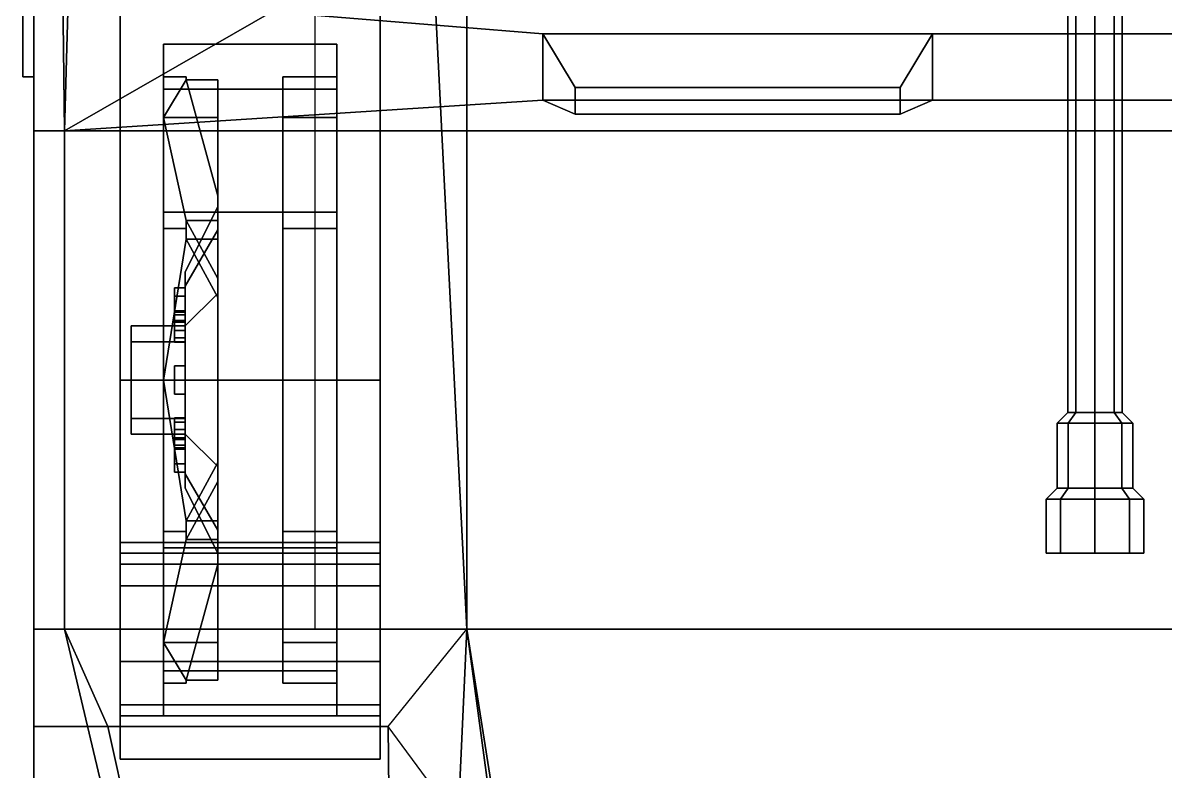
# Model space of a CAD drawing. Header units: millimetres. Extents: x -1.07 to 1.03, y -2.23 to 2.52.
# Drawn here: x -0.99 to 0.065, y -0.821 to -0.13 of the extents above; entities that cross this region are included whole.
import ezdxf

# ---------------------------------------------------------------- set-up
doc = ezdxf.new("R2010")
doc.units = ezdxf.units.MM
for name, color, linetype in [('fenders', 6, 'Continuous'), ('gun', 1, 'Continuous'), ('tracks', 3, 'Continuous'), ('wheels', 2, 'Continuous')]:
    doc.layers.add(name, color=color, linetype=linetype)

msp = doc.modelspace()

# ---------------------------------------------------------------- linework, layer by layer
for points in [[(-0.72, 2.2229, 0.9), (-0.58, 2.2957, 0.69), (-0.58, -0.69, 0.69), (-0.72, 2.09, 0.9)], [(-0.58, 1.9757, 0.3), (-0.58, -0.69, 0.3), (-0.58, -0.69, 0.69), (-0.58, 2.2957, 0.69)], [(-0.98, 2.09, 0.9), (-0.98, -0.78, 0.9), (-0.98, -0.18, 0.99), (-0.98, 1.7, 0.99)], [(-0.72, 2.09, 0.9), (-0.58, -0.69, 0.69), (-0.58, -0.69, 0.69), (-0.72, -0.69, 0.9)], [(-0.9516, -0.23, 1.33), (-0.98, 2.0876, 1.29), (-0.98, 2.0876, 1.29), (-0.98, -0.23, 1.29)], [(-0.9019, 1.54, 1.4), (-0.9019, 1.85, 1.4), (-0.98, 2.0876, 1.29), (-0.9516, -0.23, 1.33)], [(-0.98, -0.78, 1.29), (-0.98, 2, 1.29), (-0.98, 1.7, 1.26), (-0.98, -0.18, 1.26)], [(0.58, 1.9757, 0.3), (0.58, -0.69, 0.3), (-0.58, -0.69, 0.3), (-0.58, 1.9757, 0.3)], [(-0.76, -0.12, 1.6), (-0.77, 1.54, 1.5859), (-0.9019, 1.54, 1.4), (-0.9516, -0.23, 1.33)], [(-0.99, 0.62, 0.99), (-0.99, -0.18, 0.99), (-0.99, 0.13, 1.11), (-0.99, 0.31, 1.11)], [(-0.98, 0.62, 0.99), (-0.98, -0.18, 0.99), (-0.99, -0.18, 0.99), (-0.99, 0.62, 0.99)], [(-0.99, -0.18, 1.26), (-0.99, 0.62, 1.26), (-0.99, 0.31, 1.24), (-0.99, 0.13, 1.24)], [(-0.98, -0.18, 1.26), (-0.98, 0.62, 1.26), (-0.99, 0.62, 1.26), (-0.99, -0.18, 1.26)], [(-0.99, -0.18, 0.99), (-0.99, -0.18, 1.26), (-0.99, 0.13, 1.24), (-0.99, 0.13, 1.11)], [(-0.51, -0.2015, 1.4), (-0.51, -0.1404, 1.55), (-0.76, -0.12, 1.6), (-0.9516, -0.23, 1.33)], [(0.51, -0.1404, 1.55), (0.76, -0.12, 1.6), (-0.76, -0.12, 1.6), (-0.51, -0.1404, 1.55)], [(-0.18, -0.19, 1.54), (-0.15, -0.1404, 1.55), (-0.51, -0.1404, 1.55), (-0.48, -0.19, 1.54)], [(-0.48, -0.2144, 1.48), (-0.48, -0.19, 1.54), (-0.51, -0.1404, 1.55), (-0.51, -0.2015, 1.4)], [(-0.15, -0.2015, 1.4), (-0.15, -0.1404, 1.55), (-0.18, -0.19, 1.54), (-0.18, -0.2144, 1.48)], [(0.15, -0.2015, 1.4), (0.15, -0.1404, 1.55), (-0.15, -0.1404, 1.55), (-0.15, -0.2015, 1.4)], [(-0.98, -0.18, 0.99), (-0.98, -0.18, 1.26), (-0.99, -0.18, 1.26), (-0.99, -0.18, 0.99)], [(-0.98, -0.78, 0.9), (-0.98, -0.78, 1.29), (-0.98, -0.18, 1.26), (-0.98, -0.18, 0.99)], [(-0.18, -0.2144, 1.48), (-0.18, -0.19, 1.54), (-0.48, -0.19, 1.54), (-0.48, -0.2144, 1.48)], [(-0.51, -0.2015, 1.4), (-0.9516, -0.23, 1.33), (0.9516, -0.23, 1.33), (0.51, -0.2015, 1.4)], [(-0.15, -0.2015, 1.4), (-0.18, -0.2144, 1.48), (-0.48, -0.2144, 1.48), (-0.51, -0.2015, 1.4)], [(-0.98, -0.23, 1.29), (-0.9516, -0.23, 1.29), (-0.9516, -0.23, 1.33), (-0.98, -0.23, 1.29)], [(-0.98, -0.23, 1.29), (-0.98, -0.69, 1.29), (-0.9516, -0.69, 1.29), (-0.9516, -0.23, 1.29)], [(-0.9516, -0.23, 1.33), (-0.9516, -0.69, 1.33), (0.9516, -0.69, 1.33), (0.9516, -0.23, 1.33)], [(-0.9516, -0.23, 1.29), (-0.9516, -0.69, 1.29), (-0.9516, -0.69, 1.33), (-0.9516, -0.23, 1.33)], [(-0.98, -0.69, 1.29), (-0.98, -0.78, 1.29), (-0.9114, -0.78, 1.29), (-0.9516, -0.69, 1.29)], [(0.64, -2.0037, 1.1612), (0.9516, -0.69, 1.33), (-0.9516, -0.69, 1.33), (-0.64, -2.0037, 1.1612)], [(-0.9516, -0.69, 1.29), (-0.9114, -0.78, 1.29), (-0.9114, -0.78, 1.29), (-0.9516, -0.69, 1.33)], [(-0.9114, -0.78, 1.29), (-0.64, -2.0037, 1.1612), (-0.64, -2.0037, 1.1612), (-0.9516, -0.69, 1.33)], [(-0.64, -2.0037, 1.1612), (-0.6526, -0.78, 0.9), (-0.58, -0.69, 0.77), (-0.64, -2.0037, 1.1612)], [(-0.38, -2.1736, 0.77), (-0.64, -2.0037, 1.1612), (-0.58, -0.69, 0.77), (-0.38, -2.1736, 0.77)], [(0.58, -0.69, 0.3), (0.38, -1.96, 0.36), (-0.38, -1.96, 0.36), (-0.58, -0.69, 0.3)], [(-0.38, -2.1736, 0.77), (-0.58, -0.69, 0.77), (-0.58, -0.69, 0.3), (-0.38, -1.96, 0.36)], [(-0.9114, -0.78, 1.29), (-0.98, -0.78, 1.29), (-0.98, -0.78, 0.9), (-0.6526, -0.78, 0.9)], [(-0.64, -2.0037, 1.1612), (-0.9114, -0.78, 1.29), (-0.6526, -0.78, 0.9), (-0.64, -2.0037, 1.1612)]]:
    msp.add_3dface(points)
at = {"layer": 'fenders'}
for points in [[(-0.98, -0.9, 0.52), (-0.98, -0.93, 0.56), (-0.98, -0.78, 0.9), (-0.98, -0.69, 0.9)], [(-0.5422, -0.93, 0.56), (-0.6526, -0.78, 0.9), (-0.98, -0.78, 0.9), (-0.98, -0.93, 0.56)]]:
    msp.add_3dface(points, dxfattribs=at)
at = {"layer": 'gun'}
for points in [[(-0.0177, 0.21, 1.8077), (-0.025, 0.21, 1.79), (-0.025, -0.49, 1.79), (-0.0177, -0.49, 1.8077)], [(-0.025, 0.21, 1.79), (-0.0177, 0.21, 1.7723), (-0.0177, -0.49, 1.7723), (-0.025, -0.49, 1.79)], [(0, 0.21, 1.815), (-0.0177, 0.21, 1.8077), (-0.0177, -0.49, 1.8077), (0, -0.49, 1.815)], [(-0.0177, 0.21, 1.7723), (0, 0.21, 1.765), (0, -0.49, 1.765), (-0.0177, -0.49, 1.7723)], [(0.0177, 0.21, 1.8077), (0, 0.21, 1.815), (0, -0.49, 1.815), (0.0177, -0.49, 1.8077)], [(0, 0.21, 1.765), (0.0177, 0.21, 1.7723), (0.0177, -0.49, 1.7723), (0, -0.49, 1.765)], [(0.025, 0.21, 1.79), (0.0177, 0.21, 1.8077), (0.0177, -0.49, 1.8077), (0.025, -0.49, 1.79)], [(0.0177, 0.21, 1.7723), (0.025, 0.21, 1.79), (0.025, -0.49, 1.79), (0.0177, -0.49, 1.7723)], [(-0.0177, -0.49, 1.8077), (-0.025, -0.49, 1.79), (-0.035, -0.5, 1.79), (-0.0247, -0.5, 1.8147)], [(-0.025, -0.49, 1.79), (-0.0177, -0.49, 1.7723), (-0.0247, -0.5, 1.7653), (-0.035, -0.5, 1.79)], [(0, -0.49, 1.815), (-0.0177, -0.49, 1.8077), (-0.0247, -0.5, 1.8147), (0, -0.5, 1.825)], [(-0.0177, -0.49, 1.7723), (0, -0.49, 1.765), (0, -0.5, 1.755), (-0.0247, -0.5, 1.7653)], [(0, -0.49, 1.765), (0.0177, -0.49, 1.7723), (0.0247, -0.5, 1.7653), (0, -0.5, 1.755)], [(0.0177, -0.49, 1.8077), (0, -0.49, 1.815), (0, -0.5, 1.825), (0.0247, -0.5, 1.8147)], [(0.0177, -0.49, 1.7723), (0.025, -0.49, 1.79), (0.035, -0.5, 1.79), (0.0247, -0.5, 1.7653)], [(0.025, -0.49, 1.79), (0.0177, -0.49, 1.8077), (0.0247, -0.5, 1.8147), (0.035, -0.5, 1.79)], [(-0.0247, -0.5, 1.8147), (-0.035, -0.5, 1.79), (-0.035, -0.56, 1.79), (-0.0247, -0.56, 1.8147)], [(-0.035, -0.5, 1.79), (-0.0247, -0.5, 1.7653), (-0.0247, -0.56, 1.7653), (-0.035, -0.56, 1.79)], [(0, -0.5, 1.825), (-0.0247, -0.5, 1.8147), (-0.0247, -0.56, 1.8147), (0, -0.56, 1.825)], [(-0.0247, -0.5, 1.7653), (0, -0.5, 1.755), (0, -0.56, 1.755), (-0.0247, -0.56, 1.7653)], [(0.0247, -0.5, 1.8147), (0, -0.5, 1.825), (0, -0.56, 1.825), (0.0247, -0.56, 1.8147)], [(0, -0.5, 1.755), (0.0247, -0.5, 1.7653), (0.0247, -0.56, 1.7653), (0, -0.56, 1.755)], [(0.035, -0.5, 1.79), (0.0247, -0.5, 1.8147), (0.0247, -0.56, 1.8147), (0.035, -0.56, 1.79)], [(0.0247, -0.5, 1.7653), (0.035, -0.5, 1.79), (0.035, -0.56, 1.79), (0.0247, -0.56, 1.7653)], [(-0.0318, -0.57, 1.7582), (-0.045, -0.57, 1.79), (-0.035, -0.56, 1.79), (-0.0247, -0.56, 1.7653)], [(-0.045, -0.57, 1.79), (-0.0318, -0.57, 1.8218), (-0.0247, -0.56, 1.8147), (-0.035, -0.56, 1.79)], [(0, -0.57, 1.745), (-0.0318, -0.57, 1.7582), (-0.0247, -0.56, 1.7653), (0, -0.56, 1.755)], [(-0.0318, -0.57, 1.8218), (0, -0.57, 1.835), (0, -0.56, 1.825), (-0.0247, -0.56, 1.8147)], [(0.0318, -0.57, 1.7582), (0, -0.57, 1.745), (0, -0.56, 1.755), (0.0247, -0.56, 1.7653)], [(0, -0.57, 1.835), (0.0318, -0.57, 1.8218), (0.0247, -0.56, 1.8147), (0, -0.56, 1.825)], [(0.045, -0.57, 1.79), (0.0318, -0.57, 1.7582), (0.0247, -0.56, 1.7653), (0.035, -0.56, 1.79)], [(0.0318, -0.57, 1.8218), (0.045, -0.57, 1.79), (0.035, -0.56, 1.79), (0.0247, -0.56, 1.8147)], [(-0.0318, -0.57, 1.8218), (-0.045, -0.57, 1.79), (-0.045, -0.62, 1.79), (-0.0318, -0.62, 1.8218)], [(-0.045, -0.57, 1.79), (-0.0318, -0.57, 1.7582), (-0.0318, -0.62, 1.7582), (-0.045, -0.62, 1.79)], [(0, -0.57, 1.835), (-0.0318, -0.57, 1.8218), (-0.0318, -0.62, 1.8218), (0, -0.62, 1.835)], [(-0.0318, -0.57, 1.7582), (0, -0.57, 1.745), (0, -0.62, 1.745), (-0.0318, -0.62, 1.7582)], [(0.0318, -0.57, 1.8218), (0, -0.57, 1.835), (0, -0.62, 1.835), (0.0318, -0.62, 1.8218)], [(0, -0.57, 1.745), (0.0318, -0.57, 1.7582), (0.0318, -0.62, 1.7582), (0, -0.62, 1.745)], [(0.045, -0.57, 1.79), (0.0318, -0.57, 1.8218), (0.0318, -0.62, 1.8218), (0.045, -0.62, 1.79)], [(0.0318, -0.57, 1.7582), (0.045, -0.57, 1.79), (0.045, -0.62, 1.79), (0.0318, -0.62, 1.7582)], [(-0.0318, -0.62, 1.7582), (0.045, -0.62, 1.79), (0.0318, -0.62, 1.8218), (-0.045, -0.62, 1.79)], [(-0.045, -0.62, 1.79), (0.0318, -0.62, 1.8218), (0, -0.62, 1.835), (-0.0318, -0.62, 1.8218)], [(0, -0.62, 1.745), (0.0318, -0.62, 1.7582), (0.045, -0.62, 1.79), (-0.0318, -0.62, 1.7582)]]:
    msp.add_3dface(points, dxfattribs=at)
at = {"layer": 'tracks'}
for points in [[(-0.66, 0.21, 0.05), (-0.66, -0.46, 0.15), (-0.9, -0.46, 0.15), (-0.9, 0.21, 0.05)], [(-0.9, 0.21, 0.05), (-0.9, -0.46, 0.15), (-0.9, -0.46, 0.19), (-0.9, 0.21, 0.09)], [(-0.66, -0.46, 0.19), (-0.66, 0.21, 0.09), (-0.9, 0.21, 0.09), (-0.9, -0.46, 0.19)], [(-0.66, 0.21, 0.09), (-0.66, -0.46, 0.19), (-0.66, -0.46, 0.15), (-0.66, 0.21, 0.05)], [(-0.66, -0.46, 0.83), (-0.66, -0.01, 0.72), (-0.9, -0.01, 0.72), (-0.9, -0.46, 0.83)], [(-0.66, -0.01, 0.67), (-0.66, -0.46, 0.79), (-0.9, -0.46, 0.79), (-0.9, -0.01, 0.67)], [(-0.9, -0.46, 0.83), (-0.9, -0.01, 0.72), (-0.9, -0.01, 0.67), (-0.9, -0.46, 0.79)], [(-0.66, -0.46, 0.79), (-0.66, -0.01, 0.67), (-0.66, -0.01, 0.72), (-0.66, -0.46, 0.83)], [(-0.9, -0.65, 0.78), (-0.9, -0.46, 0.83), (-0.9, -0.46, 0.79), (-0.9, -0.62, 0.75)], [(-0.66, -0.46, 0.79), (-0.66, -0.62, 0.75), (-0.9, -0.62, 0.75), (-0.9, -0.46, 0.79)], [(-0.66, -0.65, 0.78), (-0.66, -0.46, 0.83), (-0.9, -0.46, 0.83), (-0.9, -0.65, 0.78)], [(-0.66, -0.61, 0.24), (-0.66, -0.46, 0.19), (-0.9, -0.46, 0.19), (-0.9, -0.61, 0.24)], [(-0.9, -0.46, 0.15), (-0.9, -0.63, 0.19), (-0.9, -0.61, 0.24), (-0.9, -0.46, 0.19)], [(-0.66, -0.46, 0.15), (-0.66, -0.63, 0.19), (-0.9, -0.63, 0.19), (-0.9, -0.46, 0.15)], [(-0.66, -0.62, 0.75), (-0.66, -0.46, 0.79), (-0.66, -0.46, 0.83), (-0.66, -0.65, 0.78)], [(-0.66, -0.46, 0.19), (-0.66, -0.61, 0.24), (-0.66, -0.63, 0.19), (-0.66, -0.46, 0.15)], [(-0.9, -0.63, 0.19), (-0.9, -0.76, 0.32), (-0.9, -0.72, 0.34), (-0.9, -0.61, 0.24)], [(-0.66, -0.72, 0.34), (-0.66, -0.61, 0.24), (-0.9, -0.61, 0.24), (-0.9, -0.72, 0.34)], [(-0.66, -0.61, 0.24), (-0.66, -0.72, 0.34), (-0.66, -0.76, 0.32), (-0.66, -0.63, 0.19)], [(-0.66, -0.62, 0.75), (-0.66, -0.72, 0.63), (-0.9, -0.72, 0.63), (-0.9, -0.62, 0.75)], [(-0.9, -0.76, 0.66), (-0.9, -0.65, 0.78), (-0.9, -0.62, 0.75), (-0.9, -0.72, 0.63)], [(-0.66, -0.72, 0.63), (-0.66, -0.62, 0.75), (-0.66, -0.65, 0.78), (-0.66, -0.76, 0.66)], [(-0.66, -0.63, 0.19), (-0.66, -0.76, 0.32), (-0.9, -0.76, 0.32), (-0.9, -0.63, 0.19)], [(-0.66, -0.76, 0.66), (-0.66, -0.65, 0.78), (-0.9, -0.65, 0.78), (-0.9, -0.76, 0.66)], [(-0.66, -0.72, 0.63), (-0.66, -0.77, 0.49), (-0.9, -0.77, 0.49), (-0.9, -0.72, 0.63)], [(-0.9, -0.81, 0.49), (-0.9, -0.76, 0.66), (-0.9, -0.72, 0.63), (-0.9, -0.77, 0.49)], [(-0.9, -0.76, 0.32), (-0.9, -0.81, 0.49), (-0.9, -0.77, 0.49), (-0.9, -0.72, 0.34)], [(-0.66, -0.77, 0.49), (-0.66, -0.72, 0.34), (-0.9, -0.72, 0.34), (-0.9, -0.77, 0.49)], [(-0.66, -0.77, 0.49), (-0.66, -0.72, 0.63), (-0.66, -0.76, 0.66), (-0.66, -0.81, 0.49)], [(-0.66, -0.72, 0.34), (-0.66, -0.77, 0.49), (-0.66, -0.81, 0.49), (-0.66, -0.76, 0.32)], [(-0.66, -0.81, 0.49), (-0.66, -0.76, 0.66), (-0.9, -0.76, 0.66), (-0.9, -0.81, 0.49)], [(-0.66, -0.76, 0.32), (-0.66, -0.81, 0.49), (-0.9, -0.81, 0.49), (-0.9, -0.76, 0.32)]]:
    msp.add_3dface(points, dxfattribs=at)
at = {"layer": 'wheels'}
for points in [[(-0.7, -0.1915, 0.645), (-0.7, -0.15, 0.49), (-0.86, -0.15, 0.49), (-0.86, -0.1915, 0.645)], [(-0.7, -0.15, 0.49), (-0.7, -0.1915, 0.335), (-0.86, -0.1915, 0.335), (-0.86, -0.15, 0.49)], [(-0.86, -0.18, 0.49), (-0.86, -0.2175, 0.63), (-0.86, -0.1915, 0.645), (-0.86, -0.15, 0.49)], [(-0.86, -0.2175, 0.35), (-0.86, -0.18, 0.49), (-0.86, -0.15, 0.49), (-0.86, -0.1915, 0.335)], [(-0.7, -0.18, 0.49), (-0.7, -0.2175, 0.35), (-0.7, -0.1915, 0.335), (-0.7, -0.15, 0.49)], [(-0.7, -0.2175, 0.63), (-0.7, -0.18, 0.49), (-0.7, -0.15, 0.49), (-0.7, -0.1915, 0.645)], [(-0.8393, -0.1827, 0.48), (-0.8393, -0.18, 0.49), (-0.86, -0.18, 0.49), (-0.86, -0.2175, 0.35)], [(-0.8393, -0.18, 0.49), (-0.8393, -0.1827, 0.5), (-0.86, -0.2175, 0.63), (-0.86, -0.18, 0.49)], [(-0.81, -0.1827, 0.5), (-0.81, -0.2175, 0.63), (-0.86, -0.2175, 0.63), (-0.8393, -0.1827, 0.5)], [(-0.81, -0.2175, 0.35), (-0.81, -0.1827, 0.48), (-0.8393, -0.1827, 0.48), (-0.86, -0.2175, 0.35)], [(-0.8393, -0.1827, 0.5), (-0.8393, -0.18, 0.49), (-0.8393, -0.18, 0.49), (-0.8393, -0.1827, 0.48)], [(-0.81, -0.29, 0.5), (-0.8393, -0.1827, 0.5), (-0.8393, -0.1827, 0.48), (-0.81, -0.29, 0.48)], [(-0.81, -0.1827, 0.5), (-0.81, -0.1827, 0.5), (-0.8393, -0.1827, 0.5), (-0.81, -0.29, 0.5)], [(-0.81, -0.29, 0.48), (-0.8393, -0.1827, 0.48), (-0.81, -0.1827, 0.48)], [(-0.81, -0.29, 0.5), (-0.81, -0.3214, 0.57), (-0.81, -0.2175, 0.63), (-0.81, -0.1827, 0.5)], [(-0.81, -0.29, 0.48), (-0.81, -0.29, 0.48), (-0.81, -0.1827, 0.48), (-0.81, -0.2175, 0.35)], [(-0.7, -0.18, 0.49), (-0.7, -0.2175, 0.63), (-0.75, -0.2175, 0.63), (-0.75, -0.18, 0.49)], [(-0.7, -0.2175, 0.35), (-0.7, -0.18, 0.49), (-0.75, -0.18, 0.49), (-0.75, -0.2175, 0.35)], [(-0.7, -0.305, 0.7585), (-0.7, -0.1915, 0.645), (-0.86, -0.1915, 0.645), (-0.86, -0.305, 0.7585)], [(-0.7, -0.1915, 0.335), (-0.7, -0.305, 0.2215), (-0.86, -0.305, 0.2215), (-0.86, -0.1915, 0.335)], [(-0.86, -0.2175, 0.63), (-0.86, -0.32, 0.7325), (-0.86, -0.305, 0.7585), (-0.86, -0.1915, 0.645)], [(-0.86, -0.32, 0.2475), (-0.86, -0.2175, 0.35), (-0.86, -0.1915, 0.335), (-0.86, -0.305, 0.2215)], [(-0.7, -0.2175, 0.35), (-0.7, -0.32, 0.2475), (-0.7, -0.305, 0.2215), (-0.7, -0.1915, 0.335)], [(-0.7, -0.32, 0.7325), (-0.7, -0.2175, 0.63), (-0.7, -0.1915, 0.645), (-0.7, -0.305, 0.7585)], [(-0.8393, -0.32, 0.2475), (-0.8393, -0.3127, 0.2548), (-0.86, -0.2175, 0.35), (-0.86, -0.32, 0.2475)], [(-0.81, -0.3127, 0.2548), (-0.81, -0.2175, 0.35), (-0.86, -0.2175, 0.35), (-0.8393, -0.3127, 0.2548)], [(-0.8393, -0.3127, 0.7252), (-0.8393, -0.32, 0.7325), (-0.86, -0.32, 0.7325), (-0.86, -0.2175, 0.63)], [(-0.81, -0.2175, 0.63), (-0.81, -0.3127, 0.7252), (-0.8393, -0.3127, 0.7252), (-0.86, -0.2175, 0.63)], [(-0.81, -0.3214, 0.57), (-0.81, -0.3214, 0.57), (-0.81, -0.3663, 0.6322), (-0.81, -0.2175, 0.63)], [(-0.81, -0.3663, 0.6322), (-0.81, -0.3663, 0.6322), (-0.81, -0.3127, 0.7252), (-0.81, -0.2175, 0.63)], [(-0.81, -0.3663, 0.3478), (-0.81, -0.3214, 0.41), (-0.81, -0.2175, 0.35), (-0.81, -0.3127, 0.2548)], [(-0.81, -0.3214, 0.41), (-0.81, -0.3214, 0.41), (-0.81, -0.29, 0.48), (-0.81, -0.2175, 0.35)], [(-0.7, -0.32, 0.2475), (-0.7, -0.2175, 0.35), (-0.75, -0.2175, 0.35), (-0.75, -0.32, 0.2475)], [(-0.7, -0.2175, 0.63), (-0.7, -0.32, 0.7325), (-0.75, -0.32, 0.7325), (-0.75, -0.2175, 0.63)], [(-0.81, -0.3, 0.49), (-0.81, -0.3214, 0.57), (-0.81, -0.29, 0.5), (-0.81, -0.3, 0.49)], [(-0.81, -0.3, 0.49), (-0.81, -0.29, 0.5), (-0.81, -0.29, 0.48), (-0.81, -0.3, 0.49)], [(-0.81, -0.29, 0.48), (-0.81, -0.29, 0.48), (-0.81, -0.3214, 0.41), (-0.81, -0.3, 0.49)], [(-0.7, -0.46, 0.8), (-0.7, -0.305, 0.7585), (-0.86, -0.305, 0.7585), (-0.86, -0.46, 0.8)], [(-0.7, -0.305, 0.2215), (-0.7, -0.46, 0.18), (-0.86, -0.46, 0.18), (-0.86, -0.305, 0.2215)], [(-0.86, -0.32, 0.7325), (-0.86, -0.46, 0.77), (-0.86, -0.46, 0.8), (-0.86, -0.305, 0.7585)], [(-0.86, -0.46, 0.21), (-0.86, -0.32, 0.2475), (-0.86, -0.305, 0.2215), (-0.86, -0.46, 0.18)], [(-0.81, -0.3214, 0.57), (-0.81, -0.3, 0.49), (-0.84, -0.36, 0.49), (-0.84, -0.3734, 0.54)], [(-0.81, -0.3, 0.49), (-0.81, -0.3214, 0.41), (-0.84, -0.3734, 0.44), (-0.84, -0.36, 0.49)], [(-0.7, -0.32, 0.2475), (-0.7, -0.46, 0.21), (-0.7, -0.46, 0.18), (-0.7, -0.305, 0.2215)], [(-0.7, -0.46, 0.77), (-0.7, -0.32, 0.7325), (-0.7, -0.305, 0.7585), (-0.7, -0.46, 0.8)], [(-0.8393, -0.3127, 0.2548), (-0.8393, -0.32, 0.2475), (-0.8393, -0.32, 0.2475), (-0.8393, -0.33, 0.2448)], [(-0.81, -0.3127, 0.2548), (-0.81, -0.3127, 0.2548), (-0.8393, -0.3127, 0.2548), (-0.81, -0.3663, 0.3478)], [(-0.81, -0.3663, 0.3478), (-0.8393, -0.3127, 0.2548), (-0.8393, -0.33, 0.2448), (-0.81, -0.3837, 0.3378)], [(-0.8393, -0.33, 0.7352), (-0.8393, -0.32, 0.7325), (-0.8393, -0.32, 0.7325), (-0.8393, -0.3127, 0.7252)], [(-0.81, -0.3663, 0.6322), (-0.8393, -0.3127, 0.7252), (-0.81, -0.3127, 0.7252)], [(-0.81, -0.3837, 0.6422), (-0.8393, -0.33, 0.7352), (-0.8393, -0.3127, 0.7252), (-0.81, -0.3663, 0.6322)], [(-0.8393, -0.33, 0.2448), (-0.8393, -0.32, 0.2475), (-0.86, -0.32, 0.2475), (-0.86, -0.46, 0.21)], [(-0.8393, -0.32, 0.7325), (-0.8393, -0.33, 0.7352), (-0.86, -0.46, 0.77), (-0.86, -0.32, 0.7325)], [(-0.81, -0.38, 0.6286), (-0.81, -0.3214, 0.57), (-0.84, -0.3734, 0.54), (-0.84, -0.41, 0.5766)], [(-0.81, -0.3214, 0.41), (-0.81, -0.38, 0.3514), (-0.84, -0.41, 0.4034), (-0.84, -0.3734, 0.44)], [(-0.81, -0.3663, 0.6322), (-0.81, -0.3663, 0.6322), (-0.81, -0.3214, 0.57), (-0.81, -0.38, 0.6286)], [(-0.81, -0.38, 0.3514), (-0.81, -0.3214, 0.41), (-0.81, -0.3663, 0.3478), (-0.81, -0.38, 0.3514)], [(-0.7, -0.46, 0.21), (-0.7, -0.32, 0.2475), (-0.75, -0.32, 0.2475), (-0.75, -0.46, 0.21)], [(-0.7, -0.32, 0.7325), (-0.7, -0.46, 0.77), (-0.75, -0.46, 0.77), (-0.75, -0.32, 0.7325)], [(-0.81, -0.46, 0.21), (-0.81, -0.33, 0.2448), (-0.8393, -0.33, 0.2448), (-0.86, -0.46, 0.21)], [(-0.81, -0.33, 0.7352), (-0.81, -0.46, 0.77), (-0.86, -0.46, 0.77), (-0.8393, -0.33, 0.7352)], [(-0.81, -0.3837, 0.3378), (-0.8393, -0.33, 0.2448), (-0.81, -0.33, 0.2448)], [(-0.81, -0.33, 0.7352), (-0.81, -0.33, 0.7352), (-0.8393, -0.33, 0.7352), (-0.81, -0.3837, 0.6422)], [(-0.81, -0.3837, 0.6422), (-0.81, -0.46, 0.65), (-0.81, -0.46, 0.77), (-0.81, -0.33, 0.7352)], [(-0.81, -0.3837, 0.3378), (-0.81, -0.3837, 0.3378), (-0.81, -0.33, 0.2448), (-0.81, -0.46, 0.21)], [(-0.84, -0.36, 0.49), (-0.84, -0.3734, 0.44), (-0.84, -0.3825, 0.477), (-0.84, -0.375, 0.49)], [(-0.84, -0.3734, 0.54), (-0.84, -0.36, 0.49), (-0.84, -0.375, 0.49), (-0.84, -0.3825, 0.503)], [(-0.81, -0.38, 0.6286), (-0.81, -0.3837, 0.6422), (-0.81, -0.3663, 0.6322), (-0.81, -0.38, 0.6286)], [(-0.81, -0.38, 0.3514), (-0.81, -0.3663, 0.3478), (-0.81, -0.3837, 0.3378), (-0.81, -0.38, 0.3514)], [(-0.84, -0.3825, 0.503), (-0.84, -0.375, 0.49), (-0.85, -0.375, 0.49), (-0.85, -0.3825, 0.503)], [(-0.84, -0.375, 0.49), (-0.84, -0.3825, 0.477), (-0.85, -0.3825, 0.477), (-0.85, -0.375, 0.49)], [(-0.85, -0.3975, 0.503), (-0.85, -0.3825, 0.503), (-0.85, -0.375, 0.49), (-0.85, -0.405, 0.49)], [(-0.85, -0.405, 0.49), (-0.85, -0.375, 0.49), (-0.85, -0.3825, 0.477), (-0.85, -0.3975, 0.477)], [(-0.84, -0.3734, 0.44), (-0.84, -0.3734, 0.44), (-0.84, -0.4066, 0.455), (-0.84, -0.3975, 0.477)], [(-0.84, -0.3734, 0.44), (-0.84, -0.3734, 0.44), (-0.84, -0.3975, 0.477), (-0.84, -0.3825, 0.477)], [(-0.84, -0.396, 0.5356), (-0.84, -0.3734, 0.54), (-0.84, -0.3734, 0.54), (-0.84, -0.3825, 0.503)], [(-0.84, -0.3999, 0.5501), (-0.84, -0.3734, 0.54), (-0.84, -0.3734, 0.54), (-0.84, -0.396, 0.5356)], [(-0.84, -0.41, 0.5766), (-0.84, -0.3734, 0.54), (-0.84, -0.3734, 0.54), (-0.84, -0.3999, 0.5501)], [(-0.84, -0.3734, 0.44), (-0.84, -0.41, 0.4034), (-0.84, -0.41, 0.4034), (-0.84, -0.3999, 0.4299)], [(-0.84, -0.3734, 0.44), (-0.84, -0.3734, 0.44), (-0.84, -0.396, 0.4444), (-0.84, -0.4066, 0.455)], [(-0.84, -0.3734, 0.44), (-0.84, -0.3999, 0.4299), (-0.84, -0.3999, 0.4299), (-0.84, -0.396, 0.4444)], [(-0.84, -0.3975, 0.503), (-0.84, -0.3825, 0.503), (-0.85, -0.3825, 0.503), (-0.85, -0.3975, 0.503)], [(-0.84, -0.3825, 0.477), (-0.84, -0.3975, 0.477), (-0.85, -0.3975, 0.477), (-0.85, -0.3825, 0.477)], [(-0.81, -0.46, 0.65), (-0.81, -0.38, 0.6286), (-0.84, -0.41, 0.5766), (-0.84, -0.46, 0.59)], [(-0.81, -0.38, 0.3514), (-0.81, -0.46, 0.33), (-0.84, -0.46, 0.39), (-0.84, -0.41, 0.4034)], [(-0.84, -0.3825, 0.503), (-0.84, -0.3975, 0.503), (-0.84, -0.4066, 0.525), (-0.84, -0.396, 0.5356)], [(-0.81, -0.38, 0.6286), (-0.81, -0.46, 0.65), (-0.81, -0.3837, 0.6422), (-0.81, -0.38, 0.6286)], [(-0.81, -0.3837, 0.3378), (-0.81, -0.3837, 0.3378), (-0.81, -0.46, 0.33), (-0.81, -0.38, 0.3514)], [(-0.81, -0.46, 0.33), (-0.81, -0.46, 0.33), (-0.81, -0.3837, 0.3378), (-0.81, -0.46, 0.21)], [(-0.85, -0.4066, 0.455), (-0.85, -0.396, 0.4444), (-0.85, -0.3999, 0.4299), (-0.85, -0.4211, 0.4511)], [(-0.84, -0.396, 0.4444), (-0.84, -0.3999, 0.4299), (-0.85, -0.3999, 0.4299), (-0.85, -0.396, 0.4444)], [(-0.84, -0.4066, 0.455), (-0.84, -0.396, 0.4444), (-0.85, -0.396, 0.4444), (-0.85, -0.4066, 0.455)], [(-0.85, -0.4211, 0.5289), (-0.85, -0.3999, 0.5501), (-0.85, -0.396, 0.5356), (-0.85, -0.4066, 0.525)], [(-0.84, -0.396, 0.5356), (-0.84, -0.4066, 0.525), (-0.85, -0.4066, 0.525), (-0.85, -0.396, 0.5356)], [(-0.84, -0.3999, 0.5501), (-0.84, -0.396, 0.5356), (-0.85, -0.396, 0.5356), (-0.85, -0.3999, 0.5501)], [(-0.84, -0.405, 0.49), (-0.84, -0.3975, 0.503), (-0.85, -0.3975, 0.503), (-0.85, -0.405, 0.49)], [(-0.84, -0.3975, 0.477), (-0.84, -0.405, 0.49), (-0.85, -0.405, 0.49), (-0.85, -0.3975, 0.477)], [(-0.85, -0.4211, 0.4511), (-0.85, -0.3999, 0.4299), (-0.85, -0.4144, 0.426), (-0.85, -0.425, 0.4366)], [(-0.84, -0.3999, 0.4299), (-0.84, -0.4144, 0.426), (-0.85, -0.4144, 0.426), (-0.85, -0.3999, 0.4299)], [(-0.85, -0.425, 0.5434), (-0.85, -0.4144, 0.554), (-0.85, -0.3999, 0.5501), (-0.85, -0.4211, 0.5289)], [(-0.84, -0.4144, 0.554), (-0.84, -0.3999, 0.5501), (-0.85, -0.3999, 0.5501), (-0.85, -0.4144, 0.554)], [(-0.84, -0.4066, 0.455), (-0.84, -0.4211, 0.4511), (-0.84, -0.4211, 0.4511), (-0.84, -0.3975, 0.477)], [(-0.84, -0.3975, 0.477), (-0.84, -0.4211, 0.4511), (-0.84, -0.4246, 0.4546), (-0.84, -0.41, 0.49)], [(-0.84, -0.3975, 0.503), (-0.84, -0.405, 0.49), (-0.84, -0.4211, 0.5289), (-0.84, -0.4066, 0.525)], [(-0.84, -0.41, 0.49), (-0.84, -0.41, 0.49), (-0.84, -0.405, 0.49), (-0.84, -0.3975, 0.477)], [(-0.84, -0.41, 0.5766), (-0.84, -0.3999, 0.5501), (-0.84, -0.3999, 0.5501), (-0.84, -0.4144, 0.554)], [(-0.84, -0.3999, 0.4299), (-0.84, -0.41, 0.4034), (-0.84, -0.41, 0.4034), (-0.84, -0.4144, 0.426)], [(-0.84, -0.4246, 0.5254), (-0.84, -0.41, 0.49), (-0.89, -0.41, 0.49), (-0.89, -0.4246, 0.5254)], [(-0.84, -0.41, 0.49), (-0.84, -0.4246, 0.4546), (-0.89, -0.4246, 0.4546), (-0.89, -0.41, 0.49)], [(-0.89, -0.4246, 0.4546), (-0.89, -0.46, 0.54), (-0.89, -0.4246, 0.5254), (-0.89, -0.41, 0.49)], [(-0.84, -0.4211, 0.4511), (-0.84, -0.4066, 0.455), (-0.85, -0.4066, 0.455), (-0.85, -0.4211, 0.4511)], [(-0.84, -0.4066, 0.525), (-0.84, -0.4211, 0.5289), (-0.85, -0.4211, 0.5289), (-0.85, -0.4066, 0.525)], [(-0.84, -0.405, 0.49), (-0.84, -0.41, 0.49), (-0.84, -0.4246, 0.5254), (-0.84, -0.4211, 0.5289)], [(-0.84, -0.46, 0.59), (-0.84, -0.41, 0.5766), (-0.84, -0.447, 0.5675), (-0.84, -0.46, 0.575)], [(-0.84, -0.41, 0.5766), (-0.84, -0.41, 0.5766), (-0.84, -0.447, 0.5525), (-0.84, -0.447, 0.5675)], [(-0.84, -0.41, 0.5766), (-0.84, -0.41, 0.5766), (-0.84, -0.425, 0.5434), (-0.84, -0.447, 0.5525)], [(-0.84, -0.41, 0.5766), (-0.84, -0.41, 0.5766), (-0.84, -0.4144, 0.554), (-0.84, -0.425, 0.5434)], [(-0.84, -0.41, 0.4034), (-0.84, -0.46, 0.39), (-0.84, -0.46, 0.405), (-0.84, -0.447, 0.4125)], [(-0.84, -0.4144, 0.426), (-0.84, -0.41, 0.4034), (-0.84, -0.41, 0.4034), (-0.84, -0.447, 0.4125)], [(-0.84, -0.4144, 0.426), (-0.84, -0.425, 0.4366), (-0.85, -0.425, 0.4366), (-0.85, -0.4144, 0.426)], [(-0.84, -0.425, 0.5434), (-0.84, -0.4144, 0.554), (-0.85, -0.4144, 0.554), (-0.85, -0.425, 0.5434)], [(-0.84, -0.425, 0.4366), (-0.84, -0.4211, 0.4511), (-0.85, -0.4211, 0.4511), (-0.85, -0.425, 0.4366)], [(-0.84, -0.4211, 0.5289), (-0.84, -0.425, 0.5434), (-0.85, -0.425, 0.5434), (-0.85, -0.4211, 0.5289)], [(-0.84, -0.447, 0.4125), (-0.84, -0.447, 0.4275), (-0.84, -0.425, 0.4366), (-0.84, -0.4144, 0.426)], [(-0.84, -0.447, 0.5525), (-0.84, -0.4211, 0.5289), (-0.84, -0.4246, 0.5254), (-0.84, -0.46, 0.54)], [(-0.84, -0.425, 0.5434), (-0.84, -0.4211, 0.5289), (-0.84, -0.4211, 0.5289), (-0.84, -0.447, 0.5525)], [(-0.84, -0.46, 0.435), (-0.84, -0.46, 0.44), (-0.84, -0.4246, 0.4546), (-0.84, -0.4211, 0.4511)], [(-0.84, -0.447, 0.4275), (-0.84, -0.46, 0.435), (-0.84, -0.4211, 0.4511), (-0.84, -0.425, 0.4366)], [(-0.84, -0.46, 0.54), (-0.84, -0.4246, 0.5254), (-0.89, -0.4246, 0.5254), (-0.89, -0.46, 0.54)], [(-0.84, -0.4246, 0.4546), (-0.84, -0.46, 0.44), (-0.89, -0.46, 0.44), (-0.89, -0.4246, 0.4546)], [(-0.89, -0.46, 0.44), (-0.89, -0.4954, 0.5254), (-0.89, -0.46, 0.54), (-0.89, -0.4246, 0.4546)], [(-0.85, -0.447, 0.4275), (-0.85, -0.447, 0.4125), (-0.85, -0.46, 0.405), (-0.85, -0.46, 0.435)], [(-0.84, -0.447, 0.4125), (-0.84, -0.46, 0.405), (-0.85, -0.46, 0.405), (-0.85, -0.447, 0.4125)], [(-0.84, -0.447, 0.4275), (-0.84, -0.447, 0.4125), (-0.85, -0.447, 0.4125), (-0.85, -0.447, 0.4275)], [(-0.84, -0.46, 0.435), (-0.84, -0.447, 0.4275), (-0.85, -0.447, 0.4275), (-0.85, -0.46, 0.435)], [(-0.85, -0.46, 0.545), (-0.85, -0.46, 0.575), (-0.85, -0.447, 0.5675), (-0.85, -0.447, 0.5525)], [(-0.84, -0.447, 0.5525), (-0.84, -0.46, 0.545), (-0.85, -0.46, 0.545), (-0.85, -0.447, 0.5525)], [(-0.84, -0.447, 0.5675), (-0.84, -0.447, 0.5525), (-0.85, -0.447, 0.5525), (-0.85, -0.447, 0.5675)], [(-0.84, -0.46, 0.575), (-0.84, -0.447, 0.5675), (-0.85, -0.447, 0.5675), (-0.85, -0.46, 0.575)], [(-0.84, -0.46, 0.54), (-0.84, -0.46, 0.54), (-0.84, -0.46, 0.545), (-0.84, -0.447, 0.5525)], [(-0.84, -0.4954, 0.5254), (-0.84, -0.46, 0.54), (-0.89, -0.46, 0.54), (-0.89, -0.4954, 0.5254)], [(-0.84, -0.46, 0.44), (-0.84, -0.4954, 0.4546), (-0.89, -0.4954, 0.4546), (-0.89, -0.46, 0.44)], [(-0.89, -0.4954, 0.4546), (-0.89, -0.51, 0.49), (-0.89, -0.4954, 0.5254), (-0.89, -0.46, 0.44)], [(-0.7, -0.615, 0.7585), (-0.7, -0.46, 0.8), (-0.86, -0.46, 0.8), (-0.86, -0.615, 0.7585)], [(-0.7, -0.46, 0.18), (-0.7, -0.615, 0.2215), (-0.86, -0.615, 0.2215), (-0.86, -0.46, 0.18)], [(-0.8393, -0.6, 0.2475), (-0.8393, -0.59, 0.2448), (-0.86, -0.46, 0.21), (-0.86, -0.6, 0.2475)], [(-0.81, -0.59, 0.2448), (-0.81, -0.46, 0.21), (-0.86, -0.46, 0.21), (-0.8393, -0.59, 0.2448)], [(-0.8393, -0.59, 0.7352), (-0.8393, -0.6, 0.7325), (-0.86, -0.6, 0.7325), (-0.86, -0.46, 0.77)], [(-0.81, -0.46, 0.77), (-0.81, -0.59, 0.7352), (-0.8393, -0.59, 0.7352), (-0.86, -0.46, 0.77)], [(-0.86, -0.6, 0.2475), (-0.86, -0.46, 0.21), (-0.86, -0.46, 0.18), (-0.86, -0.615, 0.2215)], [(-0.86, -0.46, 0.77), (-0.86, -0.6, 0.7325), (-0.86, -0.615, 0.7585), (-0.86, -0.46, 0.8)], [(-0.85, -0.46, 0.435), (-0.85, -0.46, 0.405), (-0.85, -0.473, 0.4125), (-0.85, -0.473, 0.4275)], [(-0.84, -0.473, 0.4275), (-0.84, -0.46, 0.435), (-0.85, -0.46, 0.435), (-0.85, -0.473, 0.4275)], [(-0.84, -0.46, 0.405), (-0.84, -0.473, 0.4125), (-0.85, -0.473, 0.4125), (-0.85, -0.46, 0.405)], [(-0.85, -0.473, 0.5525), (-0.85, -0.473, 0.5675), (-0.85, -0.46, 0.575), (-0.85, -0.46, 0.545)], [(-0.84, -0.473, 0.5675), (-0.84, -0.46, 0.575), (-0.85, -0.46, 0.575), (-0.85, -0.473, 0.5675)], [(-0.84, -0.46, 0.545), (-0.84, -0.473, 0.5525), (-0.85, -0.473, 0.5525), (-0.85, -0.46, 0.545)], [(-0.81, -0.54, 0.6286), (-0.81, -0.46, 0.65), (-0.84, -0.46, 0.59), (-0.84, -0.51, 0.5766)], [(-0.81, -0.46, 0.33), (-0.81, -0.54, 0.3514), (-0.84, -0.51, 0.4034), (-0.84, -0.46, 0.39)], [(-0.84, -0.51, 0.5766), (-0.84, -0.46, 0.59), (-0.84, -0.46, 0.575), (-0.84, -0.473, 0.5675)], [(-0.84, -0.473, 0.5525), (-0.84, -0.46, 0.545), (-0.84, -0.4989, 0.5289), (-0.84, -0.495, 0.5434)], [(-0.84, -0.46, 0.545), (-0.84, -0.46, 0.54), (-0.84, -0.4954, 0.5254), (-0.84, -0.4989, 0.5289)], [(-0.84, -0.473, 0.4275), (-0.84, -0.4989, 0.4511), (-0.84, -0.4954, 0.4546), (-0.84, -0.46, 0.44)], [(-0.84, -0.46, 0.39), (-0.84, -0.51, 0.4034), (-0.84, -0.473, 0.4125), (-0.84, -0.46, 0.405)], [(-0.84, -0.46, 0.44), (-0.84, -0.46, 0.44), (-0.84, -0.46, 0.435), (-0.84, -0.473, 0.4275)], [(-0.81, -0.5363, 0.6422), (-0.81, -0.5363, 0.6422), (-0.81, -0.59, 0.7352), (-0.81, -0.46, 0.77)], [(-0.81, -0.46, 0.65), (-0.81, -0.46, 0.65), (-0.81, -0.5363, 0.6422), (-0.81, -0.46, 0.77)], [(-0.81, -0.5363, 0.6422), (-0.81, -0.5363, 0.6422), (-0.81, -0.46, 0.65), (-0.81, -0.54, 0.6286)], [(-0.81, -0.54, 0.3514), (-0.81, -0.46, 0.33), (-0.81, -0.5363, 0.3378), (-0.81, -0.54, 0.3514)], [(-0.81, -0.5363, 0.3378), (-0.81, -0.46, 0.33), (-0.81, -0.46, 0.21), (-0.81, -0.59, 0.2448)], [(-0.7, -0.6, 0.2475), (-0.7, -0.46, 0.21), (-0.75, -0.46, 0.21), (-0.75, -0.6, 0.2475)], [(-0.7, -0.46, 0.77), (-0.7, -0.6, 0.7325), (-0.75, -0.6, 0.7325), (-0.75, -0.46, 0.77)], [(-0.7, -0.46, 0.21), (-0.7, -0.6, 0.2475), (-0.7, -0.615, 0.2215), (-0.7, -0.46, 0.18)], [(-0.7, -0.6, 0.7325), (-0.7, -0.46, 0.77), (-0.7, -0.46, 0.8), (-0.7, -0.615, 0.7585)], [(-0.84, -0.473, 0.4125), (-0.84, -0.473, 0.4275), (-0.85, -0.473, 0.4275), (-0.85, -0.473, 0.4125)], [(-0.84, -0.473, 0.5525), (-0.84, -0.473, 0.5675), (-0.85, -0.473, 0.5675), (-0.85, -0.473, 0.5525)], [(-0.84, -0.5056, 0.554), (-0.84, -0.51, 0.5766), (-0.84, -0.51, 0.5766), (-0.84, -0.473, 0.5675)], [(-0.84, -0.473, 0.5675), (-0.84, -0.473, 0.5525), (-0.84, -0.495, 0.5434), (-0.84, -0.5056, 0.554)], [(-0.84, -0.495, 0.4366), (-0.84, -0.4989, 0.4511), (-0.84, -0.4989, 0.4511), (-0.84, -0.473, 0.4275)], [(-0.84, -0.51, 0.4034), (-0.84, -0.51, 0.4034), (-0.84, -0.495, 0.4366), (-0.84, -0.473, 0.4275)], [(-0.84, -0.51, 0.4034), (-0.84, -0.51, 0.4034), (-0.84, -0.473, 0.4275), (-0.84, -0.473, 0.4125)], [(-0.84, -0.51, 0.49), (-0.84, -0.4954, 0.5254), (-0.89, -0.4954, 0.5254), (-0.89, -0.51, 0.49)], [(-0.84, -0.4954, 0.4546), (-0.84, -0.51, 0.49), (-0.89, -0.51, 0.49), (-0.89, -0.4954, 0.4546)], [(-0.85, -0.495, 0.4366), (-0.85, -0.5056, 0.426), (-0.85, -0.5201, 0.4299), (-0.85, -0.4989, 0.4511)], [(-0.84, -0.495, 0.4366), (-0.84, -0.5056, 0.426), (-0.85, -0.5056, 0.426), (-0.85, -0.495, 0.4366)], [(-0.84, -0.4989, 0.4511), (-0.84, -0.495, 0.4366), (-0.85, -0.495, 0.4366), (-0.85, -0.4989, 0.4511)], [(-0.85, -0.4989, 0.5289), (-0.85, -0.5201, 0.5501), (-0.85, -0.5056, 0.554), (-0.85, -0.495, 0.5434)], [(-0.84, -0.495, 0.5434), (-0.84, -0.4989, 0.5289), (-0.85, -0.4989, 0.5289), (-0.85, -0.495, 0.5434)], [(-0.84, -0.5056, 0.554), (-0.84, -0.495, 0.5434), (-0.85, -0.495, 0.5434), (-0.85, -0.5056, 0.554)], [(-0.84, -0.51, 0.4034), (-0.84, -0.51, 0.4034), (-0.84, -0.5056, 0.426), (-0.84, -0.495, 0.4366)], [(-0.84, -0.5225, 0.503), (-0.84, -0.4989, 0.5289), (-0.84, -0.4954, 0.5254), (-0.84, -0.51, 0.49)], [(-0.84, -0.515, 0.49), (-0.84, -0.51, 0.49), (-0.84, -0.4954, 0.4546), (-0.84, -0.4989, 0.4511)], [(-0.85, -0.4989, 0.4511), (-0.85, -0.5201, 0.4299), (-0.85, -0.524, 0.4444), (-0.85, -0.5134, 0.455)], [(-0.84, -0.5134, 0.455), (-0.84, -0.4989, 0.4511), (-0.85, -0.4989, 0.4511), (-0.85, -0.5134, 0.455)], [(-0.85, -0.5134, 0.525), (-0.85, -0.524, 0.5356), (-0.85, -0.5201, 0.5501), (-0.85, -0.4989, 0.5289)], [(-0.84, -0.4989, 0.5289), (-0.84, -0.5134, 0.525), (-0.85, -0.5134, 0.525), (-0.85, -0.4989, 0.5289)], [(-0.84, -0.5056, 0.426), (-0.84, -0.5201, 0.4299), (-0.85, -0.5201, 0.4299), (-0.85, -0.5056, 0.426)], [(-0.84, -0.5201, 0.5501), (-0.84, -0.5056, 0.554), (-0.85, -0.5056, 0.554), (-0.85, -0.5201, 0.5501)], [(-0.84, -0.5134, 0.525), (-0.84, -0.4989, 0.5289), (-0.84, -0.4989, 0.5289), (-0.84, -0.5225, 0.503)], [(-0.84, -0.5225, 0.477), (-0.84, -0.515, 0.49), (-0.84, -0.4989, 0.4511), (-0.84, -0.5134, 0.455)], [(-0.84, -0.5201, 0.5501), (-0.84, -0.51, 0.5766), (-0.84, -0.51, 0.5766), (-0.84, -0.5056, 0.554)], [(-0.84, -0.51, 0.4034), (-0.84, -0.5201, 0.4299), (-0.84, -0.5201, 0.4299), (-0.84, -0.5056, 0.426)], [(-0.84, -0.524, 0.4444), (-0.84, -0.5134, 0.455), (-0.85, -0.5134, 0.455), (-0.85, -0.524, 0.4444)], [(-0.84, -0.5134, 0.525), (-0.84, -0.524, 0.5356), (-0.85, -0.524, 0.5356), (-0.85, -0.5134, 0.525)], [(-0.85, -0.515, 0.49), (-0.85, -0.545, 0.49), (-0.85, -0.5375, 0.503), (-0.85, -0.5225, 0.503)], [(-0.85, -0.5225, 0.477), (-0.85, -0.5375, 0.477), (-0.85, -0.545, 0.49), (-0.85, -0.515, 0.49)], [(-0.84, -0.5225, 0.503), (-0.84, -0.515, 0.49), (-0.85, -0.515, 0.49), (-0.85, -0.5225, 0.503)], [(-0.84, -0.515, 0.49), (-0.84, -0.5225, 0.477), (-0.85, -0.5225, 0.477), (-0.85, -0.515, 0.49)], [(-0.81, -0.5986, 0.57), (-0.81, -0.54, 0.6286), (-0.84, -0.51, 0.5766), (-0.84, -0.5466, 0.54)], [(-0.81, -0.54, 0.3514), (-0.81, -0.5986, 0.41), (-0.84, -0.5466, 0.44), (-0.84, -0.51, 0.4034)], [(-0.84, -0.5466, 0.54), (-0.84, -0.51, 0.5766), (-0.84, -0.51, 0.5766), (-0.84, -0.5201, 0.5501)], [(-0.84, -0.51, 0.49), (-0.84, -0.51, 0.49), (-0.84, -0.515, 0.49), (-0.84, -0.5225, 0.503)], [(-0.84, -0.51, 0.4034), (-0.84, -0.5466, 0.44), (-0.84, -0.5466, 0.44), (-0.84, -0.5201, 0.4299)], [(-0.84, -0.5466, 0.54), (-0.84, -0.5466, 0.54), (-0.84, -0.524, 0.5356), (-0.84, -0.5134, 0.525)], [(-0.84, -0.5466, 0.54), (-0.84, -0.5466, 0.54), (-0.84, -0.5134, 0.525), (-0.84, -0.5225, 0.503)], [(-0.84, -0.5375, 0.477), (-0.84, -0.5225, 0.477), (-0.84, -0.5134, 0.455), (-0.84, -0.524, 0.4444)], [(-0.84, -0.5201, 0.4299), (-0.84, -0.524, 0.4444), (-0.85, -0.524, 0.4444), (-0.85, -0.5201, 0.4299)], [(-0.84, -0.524, 0.5356), (-0.84, -0.5201, 0.5501), (-0.85, -0.5201, 0.5501), (-0.85, -0.524, 0.5356)], [(-0.84, -0.5375, 0.503), (-0.84, -0.5225, 0.503), (-0.85, -0.5225, 0.503), (-0.85, -0.5375, 0.503)], [(-0.84, -0.5225, 0.477), (-0.84, -0.5375, 0.477), (-0.85, -0.5375, 0.477), (-0.85, -0.5225, 0.477)], [(-0.84, -0.5466, 0.54), (-0.84, -0.5201, 0.5501), (-0.84, -0.5201, 0.5501), (-0.84, -0.524, 0.5356)], [(-0.84, -0.5201, 0.4299), (-0.84, -0.5466, 0.44), (-0.84, -0.5466, 0.44), (-0.84, -0.524, 0.4444)], [(-0.84, -0.5466, 0.54), (-0.84, -0.5466, 0.54), (-0.84, -0.5225, 0.503), (-0.84, -0.5375, 0.503)], [(-0.84, -0.524, 0.4444), (-0.84, -0.5466, 0.44), (-0.84, -0.5466, 0.44), (-0.84, -0.5375, 0.477)], [(-0.84, -0.545, 0.49), (-0.84, -0.5375, 0.503), (-0.85, -0.5375, 0.503), (-0.85, -0.545, 0.49)], [(-0.84, -0.5375, 0.477), (-0.84, -0.545, 0.49), (-0.85, -0.545, 0.49), (-0.85, -0.5375, 0.477)], [(-0.84, -0.56, 0.49), (-0.84, -0.5466, 0.54), (-0.84, -0.5375, 0.503), (-0.84, -0.545, 0.49)], [(-0.84, -0.5466, 0.44), (-0.84, -0.56, 0.49), (-0.84, -0.545, 0.49), (-0.84, -0.5375, 0.477)], [(-0.81, -0.59, 0.2448), (-0.81, -0.59, 0.2448), (-0.8393, -0.59, 0.2448), (-0.81, -0.5363, 0.3378)], [(-0.81, -0.5363, 0.3378), (-0.8393, -0.59, 0.2448), (-0.8393, -0.6073, 0.2548), (-0.81, -0.5537, 0.3478)], [(-0.81, -0.5363, 0.6422), (-0.8393, -0.59, 0.7352), (-0.81, -0.59, 0.7352)], [(-0.81, -0.5537, 0.6322), (-0.8393, -0.6073, 0.7252), (-0.8393, -0.59, 0.7352), (-0.81, -0.5363, 0.6422)], [(-0.81, -0.54, 0.3514), (-0.81, -0.5363, 0.3378), (-0.81, -0.5537, 0.3478), (-0.81, -0.54, 0.3514)], [(-0.81, -0.54, 0.6286), (-0.81, -0.5537, 0.6322), (-0.81, -0.5363, 0.6422), (-0.81, -0.54, 0.6286)], [(-0.81, -0.62, 0.49), (-0.81, -0.5986, 0.57), (-0.84, -0.5466, 0.54), (-0.84, -0.56, 0.49)], [(-0.81, -0.5986, 0.41), (-0.81, -0.62, 0.49), (-0.84, -0.56, 0.49), (-0.84, -0.5466, 0.44)], [(-0.81, -0.5537, 0.3478), (-0.81, -0.5537, 0.3478), (-0.81, -0.5986, 0.41), (-0.81, -0.54, 0.3514)], [(-0.81, -0.54, 0.6286), (-0.81, -0.5986, 0.57), (-0.81, -0.5537, 0.6322), (-0.81, -0.54, 0.6286)], [(-0.81, -0.5537, 0.3478), (-0.8393, -0.6073, 0.2548), (-0.81, -0.6073, 0.2548)], [(-0.81, -0.6073, 0.7252), (-0.81, -0.6073, 0.7252), (-0.8393, -0.6073, 0.7252), (-0.81, -0.5537, 0.6322)], [(-0.81, -0.5986, 0.41), (-0.81, -0.5986, 0.41), (-0.81, -0.5537, 0.3478), (-0.81, -0.7025, 0.35)], [(-0.81, -0.5537, 0.3478), (-0.81, -0.5537, 0.3478), (-0.81, -0.6073, 0.2548), (-0.81, -0.7025, 0.35)], [(-0.81, -0.5537, 0.6322), (-0.81, -0.5986, 0.57), (-0.81, -0.7025, 0.63), (-0.81, -0.6073, 0.7252)], [(-0.8393, -0.59, 0.2448), (-0.8393, -0.6, 0.2475), (-0.8393, -0.6, 0.2475), (-0.8393, -0.6073, 0.2548)], [(-0.8393, -0.6073, 0.7252), (-0.8393, -0.6, 0.7325), (-0.8393, -0.6, 0.7325), (-0.8393, -0.59, 0.7352)], [(-0.8393, -0.6073, 0.2548), (-0.8393, -0.6, 0.2475), (-0.86, -0.6, 0.2475), (-0.86, -0.7025, 0.35)], [(-0.8393, -0.6, 0.7325), (-0.8393, -0.6073, 0.7252), (-0.86, -0.7025, 0.63), (-0.86, -0.6, 0.7325)], [(-0.86, -0.7025, 0.35), (-0.86, -0.6, 0.2475), (-0.86, -0.615, 0.2215), (-0.86, -0.7285, 0.335)], [(-0.86, -0.6, 0.7325), (-0.86, -0.7025, 0.63), (-0.86, -0.7285, 0.645), (-0.86, -0.615, 0.7585)], [(-0.81, -0.62, 0.49), (-0.81, -0.5986, 0.41), (-0.81, -0.63, 0.48), (-0.81, -0.62, 0.49)], [(-0.81, -0.63, 0.48), (-0.81, -0.5986, 0.41), (-0.81, -0.7025, 0.35), (-0.81, -0.7373, 0.48)], [(-0.81, -0.5986, 0.57), (-0.81, -0.5986, 0.57), (-0.81, -0.63, 0.5), (-0.81, -0.7025, 0.63)], [(-0.81, -0.63, 0.5), (-0.81, -0.63, 0.5), (-0.81, -0.5986, 0.57), (-0.81, -0.62, 0.49)], [(-0.7, -0.7025, 0.35), (-0.7, -0.6, 0.2475), (-0.75, -0.6, 0.2475), (-0.75, -0.7025, 0.35)], [(-0.7, -0.6, 0.7325), (-0.7, -0.7025, 0.63), (-0.75, -0.7025, 0.63), (-0.75, -0.6, 0.7325)], [(-0.7, -0.6, 0.2475), (-0.7, -0.7025, 0.35), (-0.7, -0.7285, 0.335), (-0.7, -0.615, 0.2215)], [(-0.7, -0.7025, 0.63), (-0.7, -0.6, 0.7325), (-0.7, -0.615, 0.7585), (-0.7, -0.7285, 0.645)], [(-0.81, -0.7025, 0.35), (-0.81, -0.6073, 0.2548), (-0.8393, -0.6073, 0.2548), (-0.86, -0.7025, 0.35)], [(-0.81, -0.6073, 0.7252), (-0.81, -0.7025, 0.63), (-0.86, -0.7025, 0.63), (-0.8393, -0.6073, 0.7252)], [(-0.7, -0.7285, 0.645), (-0.7, -0.615, 0.7585), (-0.86, -0.615, 0.7585), (-0.86, -0.7285, 0.645)], [(-0.7, -0.615, 0.2215), (-0.7, -0.7285, 0.335), (-0.86, -0.7285, 0.335), (-0.86, -0.615, 0.2215)], [(-0.81, -0.62, 0.49), (-0.81, -0.63, 0.48), (-0.81, -0.63, 0.5), (-0.81, -0.62, 0.49)], [(-0.81, -0.63, 0.5), (-0.8393, -0.7373, 0.5), (-0.81, -0.7373, 0.5)], [(-0.81, -0.7373, 0.48), (-0.81, -0.7373, 0.48), (-0.8393, -0.7373, 0.48), (-0.81, -0.63, 0.48)], [(-0.81, -0.63, 0.48), (-0.8393, -0.7373, 0.48), (-0.8393, -0.7373, 0.5), (-0.81, -0.63, 0.5)], [(-0.81, -0.63, 0.5), (-0.81, -0.63, 0.5), (-0.81, -0.7373, 0.5), (-0.81, -0.7025, 0.63)], [(-0.8393, -0.7373, 0.5), (-0.8393, -0.74, 0.49), (-0.86, -0.74, 0.49), (-0.86, -0.7025, 0.63)], [(-0.81, -0.7025, 0.63), (-0.81, -0.7373, 0.5), (-0.8393, -0.7373, 0.5), (-0.86, -0.7025, 0.63)], [(-0.8393, -0.74, 0.49), (-0.8393, -0.7373, 0.48), (-0.86, -0.7025, 0.35), (-0.86, -0.74, 0.49)], [(-0.81, -0.7373, 0.48), (-0.81, -0.7025, 0.35), (-0.86, -0.7025, 0.35), (-0.8393, -0.7373, 0.48)], [(-0.86, -0.74, 0.49), (-0.86, -0.7025, 0.35), (-0.86, -0.7285, 0.335), (-0.86, -0.77, 0.49)], [(-0.86, -0.7025, 0.63), (-0.86, -0.74, 0.49), (-0.86, -0.77, 0.49), (-0.86, -0.7285, 0.645)], [(-0.7, -0.7025, 0.63), (-0.7, -0.74, 0.49), (-0.75, -0.74, 0.49), (-0.75, -0.7025, 0.63)], [(-0.7, -0.74, 0.49), (-0.7, -0.7025, 0.35), (-0.75, -0.7025, 0.35), (-0.75, -0.74, 0.49)], [(-0.7, -0.7025, 0.35), (-0.7, -0.74, 0.49), (-0.7, -0.77, 0.49), (-0.7, -0.7285, 0.335)], [(-0.7, -0.74, 0.49), (-0.7, -0.7025, 0.63), (-0.7, -0.7285, 0.645), (-0.7, -0.77, 0.49)], [(-0.7, -0.77, 0.49), (-0.7, -0.7285, 0.645), (-0.86, -0.7285, 0.645), (-0.86, -0.77, 0.49)], [(-0.7, -0.7285, 0.335), (-0.7, -0.77, 0.49), (-0.86, -0.77, 0.49), (-0.86, -0.7285, 0.335)], [(-0.8393, -0.7373, 0.48), (-0.8393, -0.74, 0.49), (-0.8393, -0.74, 0.49), (-0.8393, -0.7373, 0.5)]]:
    msp.add_3dface(points, dxfattribs=at)

doc.saveas('drawing.dxf')
